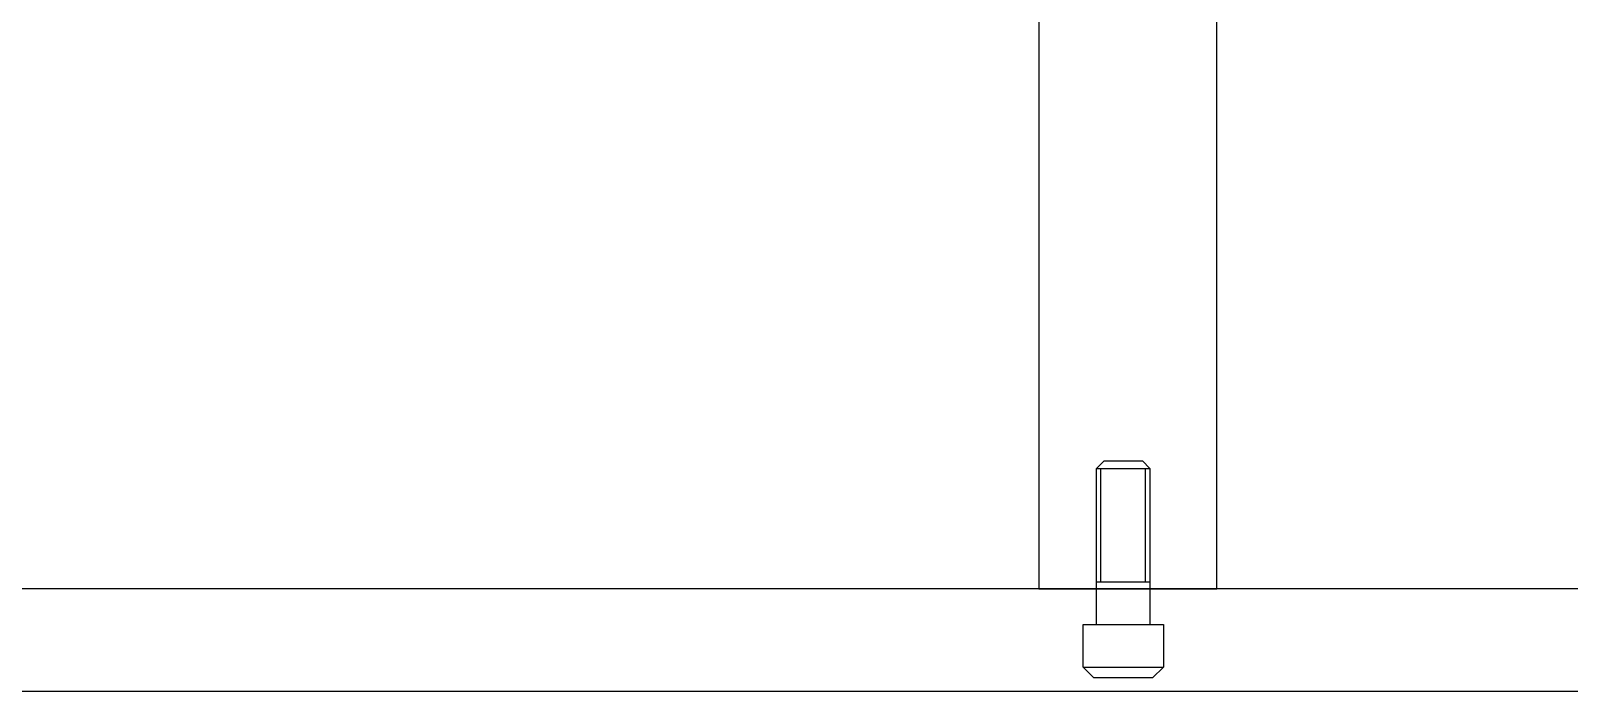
# Model space of a CAD drawing. Header units: millimetres. Extents: x 7017 to 8664, y 4331 to 5546.
# Drawn here: x 7572.5 to 7917.9, y 4331.4 to 4479.7 of the extents above; entities that cross this region are included whole.
import ezdxf

# ---------------------------------------------------------------- set-up
doc = ezdxf.new("R2010")
doc.units = ezdxf.units.MM
doc.layers.add('B1', color=8, linetype='Continuous')
doc.layers.add('B2', color=8, linetype='Continuous')

msp = doc.modelspace()

# ---------------------------------------------------------------- linework, layer by layer
at = {"layer": 'B1'}
msp.add_lwpolyline([(7138.76, 4354.436), (7138.76, 4331.436), (8188.76, 4331.436), (8188.76, 4354.436)], close=True, dxfattribs=at)
at = {"layer": 'B2'}
for p, q in [((7811.742, 4381.436), (7823.742, 4381.436)), ((7812.742, 4356.036), (7812.742, 4381.436)), ((7822.742, 4356.036), (7822.742, 4381.436)), ((7811.742, 4356.036), (7823.742, 4356.036)), ((7811.742, 4346.436), (7823.742, 4346.436)), ((7808.742, 4336.836), (7826.742, 4336.836))]:
    msp.add_line(p, q, dxfattribs=at)
for points in [[(7798.76, 4502.436), (7798.76, 4354.436), (7838.76, 4354.436), (7838.76, 4502.436)], [(7811.142, 4334.436), (7808.742, 4336.836), (7808.742, 4346.436), (7811.742, 4346.436), (7811.742, 4381.436), (7813.457, 4383.15), (7822.028, 4383.15), (7823.742, 4381.436), (7823.742, 4346.436), (7826.742, 4346.436), (7826.742, 4336.836), (7824.342, 4334.436)]]:
    msp.add_lwpolyline(points, close=True, dxfattribs=at)

doc.saveas('drawing.dxf')
